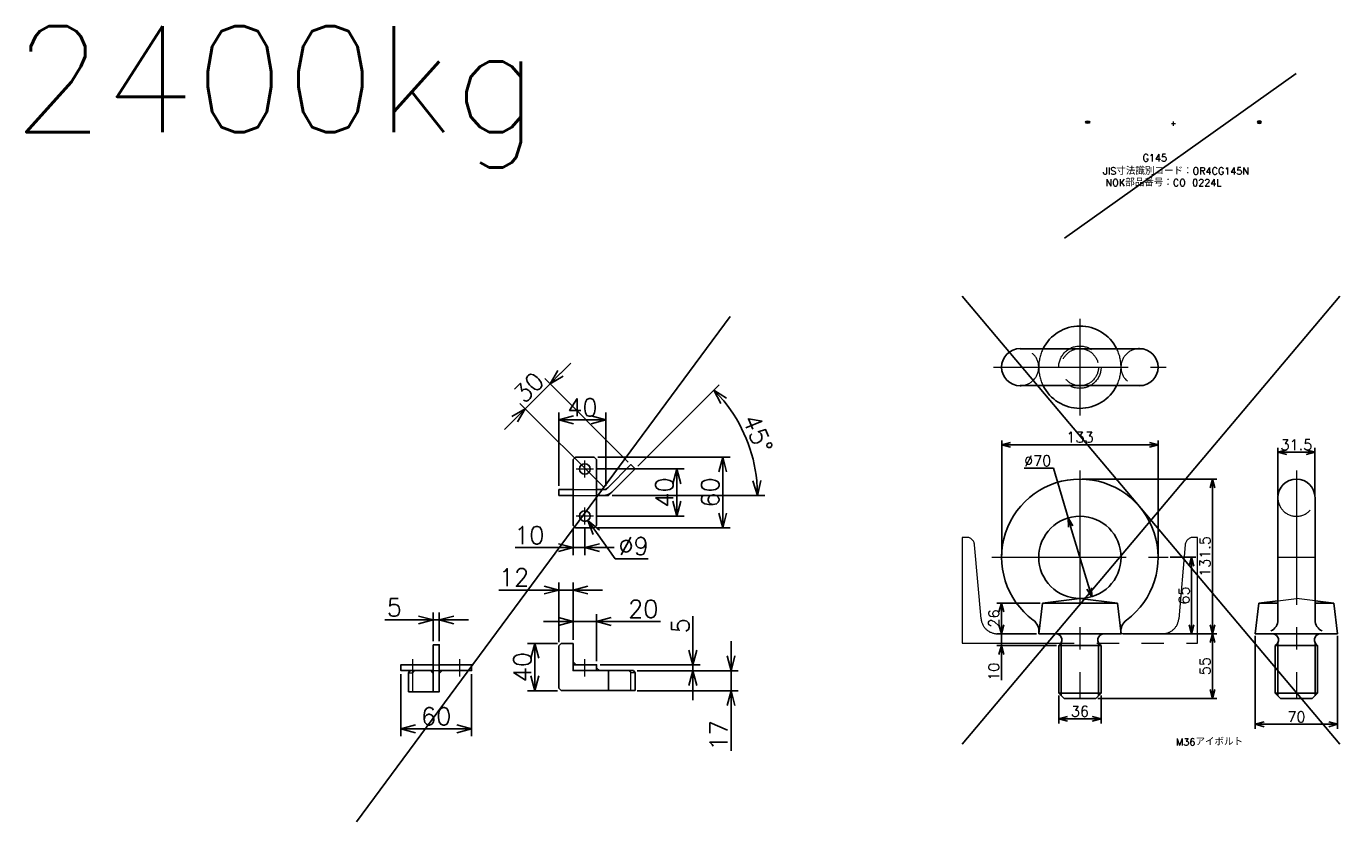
# Model space of a CAD drawing. Header units: millimetres. Extents: x -16130 to 36813, y -8099 to 27484.
# Drawn here: x 1965 to 3081, y 16691 to 17368 of the extents above; entities that cross this region are included whole.
import ezdxf

# ---------------------------------------------------------------- set-up
doc = ezdxf.new("R2010")
doc.units = ezdxf.units.MM
doc.header["$LTSCALE"] = 6
doc.header["$PDMODE"] = 99
doc.header["$PDSIZE"] = 1
for name, pattern in [('CENTER2', [28.575, 19.05, -3.175, 3.175, -3.175]), ('HIDDEN', [9.525, 6.35, -3.175]), ('PHANTOM2', [31.75, 15.875, -3.175, 3.175, -3.175, 3.175, -3.175])]:
    doc.linetypes.add(name, pattern=pattern)
for name, color, linetype, lineweight in [('01_NORMAL', 7, 'Continuous', 25), ('04_HIDDEN', 2, 'HIDDEN', 13), ('05_CENTER', 4, 'CENTER2', 13), ('06_PHANTOM', 2, 'PHANTOM2', 13), ('08_DIM', 3, 'Continuous', 13)]:
    doc.layers.add(name, color=color, linetype=linetype, lineweight=lineweight)
doc.layers.add('10_DRAFT', color=8, linetype='Continuous', lineweight=0, plot=False)
doc.styles.add('KSS_TXT', font='txt.shx', dxfattribs={"bigfont": 'extfont2.shx'})
doc.dimstyles.new('KSS_DIM', dxfattribs={"dimtxt": 3, "dimasz": 2.5, "dimexe": 1.25, "dimexo": 0.625, "dimtad": 1, "dimdsep": 46, "dimtxsty": 'KSS_TXT', "dimblk": 'OPEN30', "dimcen": 0, "dimazin": 2, "dimtfac": 0.75, "dimtmove": 0, "dimatfit": 3, "dimldrblk": 'OPEN30', "dimfxl": 1, "dimtolj": 1, "dimarcsym": 0})
doc.dimstyles.new('KSS_DIM$3', dxfattribs={"dimtxt": 3, "dimasz": 2.5, "dimexe": 1.25, "dimexo": 0.625, "dimtad": 1, "dimtih": 1, "dimtoh": 1, "dimdsep": 46, "dimtxsty": 'KSS_TXT', "dimblk": 'OPEN30', "dimcen": 0, "dimazin": 2, "dimtfac": 0.75, "dimtofl": 0, "dimtmove": 0, "dimatfit": 3, "dimldrblk": 'OPEN30', "dimfxl": 1, "dimtolj": 1, "dimarcsym": 0})

# ---------------------------------------------------------------- blocks, each defined once
blk = doc.blocks.new('_Open30')
at = {"color": 0, "linetype": 'ByBlock', "lineweight": -2}
for p, q in [((-1, 0.268), (0, 0)), ((0, 0), (-1, -0.268)), ((0, 0), (-1, 0))]:
    blk.add_line(p, q, dxfattribs=at)
blk = doc.blocks.new('*D789')
at = {"layer": '08_DIM', "color": 0, "lineweight": -2, "transparency": 16777216}
for p in [(2449.6, 16937.4), (2493.7, 16915)]:
    blk.add_line(p, (2465.6, 16915), dxfattribs=at)
at = {"layer": 'Defpoints', "color": 0, "transparency": 16777216}
for p in [(2437.1, 16954.9), (2442.3, 16947.6)]:
    blk.add_point(p, dxfattribs=at)
at = {"layer": '08_DIM', "color": 0, "lineweight": -2, "transparency": 16777216, "xscale": 12.5, "yscale": 12.5, "zscale": 12.5, "rotation": 125.4952282921468}
blk.add_blockref('_Open30', (2442.3, 16947.6), dxfattribs=at)
at = {"layer": '08_DIM', "color": 0, "transparency": 16777216, "insert": (2481.2, 16925.7), "char_height": 15, "attachment_point": 5, "style": 'KSS_TXT'}
blk.add_mtext('\\A1;%%C9', dxfattribs=at)
blk = doc.blocks.new('*D790')
at = {"layer": '08_DIM', "color": 0, "lineweight": -2, "transparency": 16777216}
for p, q in [((2450.9, 17001.3), (2563.2, 17001.3)), ((2556.9, 16988.8), (2556.9, 16953.8)), ((2450.9, 16941.3), (2563.2, 16941.3))]:
    blk.add_line(p, q, dxfattribs=at)
at = {"layer": 'Defpoints', "color": 0, "transparency": 16777216}
for p in [(2447.7, 17001.3), (2447.7, 16941.3), (2556.9, 16941.3)]:
    blk.add_point(p, dxfattribs=at)
at = {"layer": '08_DIM', "color": 0, "lineweight": -2, "transparency": 16777216, "xscale": 12.5, "yscale": 12.5, "zscale": 12.5}
for p, rotation in [((2556.9, 17001.3), 90), ((2556.9, 16941.3), 270)]:
    blk.add_blockref('_Open30', p, dxfattribs=dict(at, rotation=rotation))
at = {"layer": '08_DIM', "color": 0, "transparency": 16777216, "insert": (2546.3, 16971.3), "char_height": 15, "attachment_point": 5, "rotation": 90, "style": 'KSS_TXT'}
blk.add_mtext('\\A1;60', dxfattribs=at)
blk = doc.blocks.new('*D791')
at = {"layer": '08_DIM', "color": 0, "lineweight": -2, "transparency": 16777216}
for p, q in [((2429.7, 16940.8), (2429.7, 16918.1)), ((2439.7, 16940.8), (2439.7, 16918.1)), ((2417.2, 16924.4), (2380.4, 16924.4)), ((2439.7, 16924.4), (2429.7, 16924.4)), ((2452.2, 16924.4), (2464.7, 16924.4))]:
    blk.add_line(p, q, dxfattribs=at)
at = {"layer": 'Defpoints', "color": 0, "transparency": 16777216}
for p in [(2429.7, 16943.9), (2439.7, 16943.9), (2429.7, 16924.4)]:
    blk.add_point(p, dxfattribs=at)
at = {"layer": '08_DIM', "color": 0, "lineweight": -2, "transparency": 16777216, "xscale": 12.5, "yscale": 12.5, "zscale": 12.5}
blk.add_blockref('_Open30', (2429.7, 16924.4), dxfattribs=at)
at = {"layer": '08_DIM', "color": 0, "lineweight": -2, "transparency": 16777216, "xscale": 12.5, "yscale": 12.5, "zscale": 12.5, "rotation": 180}
blk.add_blockref('_Open30', (2439.7, 16924.4), dxfattribs=at)
at = {"layer": '08_DIM', "color": 0, "transparency": 16777216, "insert": (2392.5, 16935), "char_height": 15, "attachment_point": 5, "style": 'KSS_TXT'}
blk.add_mtext('\\A1;10', dxfattribs=at)
blk = doc.blocks.new('*D792')
at = {"layer": '08_DIM', "color": 0, "lineweight": -2, "transparency": 16777216}
for p, q in [((2450.2, 16991.3), (2524.3, 16991.3)), ((2518, 16963.8), (2518, 16978.8)), ((2450.2, 16951.3), (2524.3, 16951.3))]:
    blk.add_line(p, q, dxfattribs=at)
at = {"layer": 'Defpoints', "color": 0, "transparency": 16777216}
for p in [(2447.1, 16991.3), (2518, 16991.3), (2447.1, 16951.3)]:
    blk.add_point(p, dxfattribs=at)
at = {"layer": '08_DIM', "color": 0, "lineweight": -2, "transparency": 16777216, "xscale": 12.5, "yscale": 12.5, "zscale": 12.5}
for p, rotation in [((2518, 16991.3), 90), ((2518, 16951.3), 270)]:
    blk.add_blockref('_Open30', p, dxfattribs=dict(at, rotation=rotation))
at = {"layer": '08_DIM', "color": 0, "transparency": 16777216, "insert": (2507.4, 16971.3), "char_height": 15, "attachment_point": 5, "rotation": 90, "style": 'KSS_TXT'}
blk.add_mtext('\\A1;40', dxfattribs=at)
blk = doc.blocks.new('A$C33983A73_1_1_1')
for p, q in [((-42.3, 0), (-43.7, -2)), ((-43.7, -2), (-43.7, -18)), ((-43.7, -18), (-22.5, -18))]:
    blk.add_line(p, q)
at = {"color": 0}
blk.add_lwpolyline([(-22.5, 22), (-17.5, 22), (-17.5, -18), (-22.5, -18)], close=True, dxfattribs=at)
for points in [[(-22.5, 0), (-50, 0), (-50, 5), (-22.5, 5)], [(-17.5, 5), (10, 5), (10, 0), (-17.5, 0)]]:
    blk.add_lwpolyline(points, dxfattribs=at)
at = {"color": 3}
for points in [[(-22.5, 0), (-22.5, -2.5), (-25, 0), (-25, 0)], [(-17.5, 0), (-17.5, -2.5), (-15, 0), (-15, 0)]]:
    blk.add_lwpolyline(points, close=True, dxfattribs=at)
at = {"layer": '04_HIDDEN'}
for p, q in [((-22.5, 5), (-17.5, 5)), ((-43.7, -2), (-40.2, -2)), ((-38.8, 0), (-40.2, -2)), ((-40.2, -2), (-40.2, -18)), ((-22.5, 0), (-17.5, 0))]:
    blk.add_line(p, q, dxfattribs=at)
at = {"layer": '05_CENTER'}
for p, q in [((-40, -4.9), (-40, 9.8)), ((0, -4.9), (0, 9.8))]:
    blk.add_line(p, q, dxfattribs=at)
blk = doc.blocks.new('*D793')
at = {"layer": '08_DIM', "color": 0, "lineweight": -2, "transparency": 16777216}
for p, q in [((2298.4, 16862.9), (2269.7, 16862.9)), ((2310.9, 16845), (2310.9, 16869.2)), ((2315.9, 16862.9), (2310.9, 16862.9)), ((2315.9, 16845), (2315.9, 16869.2)), ((2328.4, 16862.9), (2340.9, 16862.9))]:
    blk.add_line(p, q, dxfattribs=at)
at = {"layer": 'Defpoints', "color": 0, "transparency": 16777216}
for p in [(2310.9, 16862.9), (2310.9, 16841.8), (2315.9, 16841.8)]:
    blk.add_point(p, dxfattribs=at)
at = {"layer": '08_DIM', "color": 0, "lineweight": -2, "transparency": 16777216, "xscale": 12.5, "yscale": 12.5, "zscale": 12.5}
blk.add_blockref('_Open30', (2310.9, 16862.9), dxfattribs=at)
at = {"layer": '08_DIM', "color": 0, "lineweight": -2, "transparency": 16777216, "xscale": 12.5, "yscale": 12.5, "zscale": 12.5, "rotation": 180}
blk.add_blockref('_Open30', (2315.9, 16862.9), dxfattribs=at)
at = {"layer": '08_DIM', "color": 0, "transparency": 16777216, "insert": (2277.8, 16873.6), "char_height": 15, "attachment_point": 5, "style": 'KSS_TXT'}
blk.add_mtext('\\A1;5', dxfattribs=at)
blk = doc.blocks.new('*D794')
at = {"layer": '08_DIM', "color": 0, "lineweight": -2, "transparency": 16777216}
for p, q in [((2417.2, 16861.6), (2404.7, 16861.6)), ((2429.7, 16846), (2429.7, 16867.9)), ((2429.7, 16861.6), (2449.7, 16861.6)), ((2449.7, 16828), (2449.7, 16867.9)), ((2462.2, 16861.6), (2504.1, 16861.6))]:
    blk.add_line(p, q, dxfattribs=at)
at = {"layer": 'Defpoints', "color": 0, "transparency": 16777216}
for p in [(2449.7, 16861.6), (2429.7, 16842.8), (2449.7, 16824.8)]:
    blk.add_point(p, dxfattribs=at)
at = {"layer": '08_DIM', "color": 0, "lineweight": -2, "transparency": 16777216, "xscale": 12.5, "yscale": 12.5, "zscale": 12.5}
blk.add_blockref('_Open30', (2429.7, 16861.6), dxfattribs=at)
at = {"layer": '08_DIM', "color": 0, "lineweight": -2, "transparency": 16777216, "xscale": 12.5, "yscale": 12.5, "zscale": 12.5, "rotation": 180}
blk.add_blockref('_Open30', (2449.7, 16861.6), dxfattribs=at)
at = {"layer": '08_DIM', "color": 0, "transparency": 16777216, "insert": (2489.4, 16872.3), "char_height": 15, "attachment_point": 5, "style": 'KSS_TXT'}
blk.add_mtext('\\A1;20', dxfattribs=at)
blk = doc.blocks.new('*D795')
at = {"layer": '08_DIM', "color": 0, "lineweight": -2, "transparency": 16777216}
for p, q in [((2531.6, 16837.3), (2531.6, 16866.1)), ((2452.9, 16824.8), (2537.9, 16824.8)), ((2484.2, 16819.8), (2537.9, 16819.8)), ((2531.6, 16819.8), (2531.6, 16824.8)), ((2531.6, 16807.3), (2531.6, 16794.8))]:
    blk.add_line(p, q, dxfattribs=at)
at = {"layer": 'Defpoints', "color": 0, "transparency": 16777216}
for p in [(2449.7, 16824.8), (2481.1, 16819.8), (2531.6, 16824.8)]:
    blk.add_point(p, dxfattribs=at)
at = {"layer": '08_DIM', "color": 0, "lineweight": -2, "transparency": 16777216, "xscale": 12.5, "yscale": 12.5, "zscale": 12.5}
for p, rotation in [((2531.6, 16824.8), 270), ((2531.6, 16819.8), 90)]:
    blk.add_blockref('_Open30', p, dxfattribs=dict(at, rotation=rotation))
at = {"layer": '08_DIM', "color": 0, "transparency": 16777216, "insert": (2521, 16858), "char_height": 15, "attachment_point": 5, "rotation": 90, "style": 'KSS_TXT'}
blk.add_mtext('\\A1;5', dxfattribs=at)
blk = doc.blocks.new('*D796')
at = {"layer": '08_DIM', "color": 0, "lineweight": -2, "transparency": 16777216}
for p, q in [((2283.4, 16816.7), (2283.4, 16764.2)), ((2343.4, 16816.7), (2343.4, 16764.2)), ((2295.9, 16770.4), (2330.9, 16770.4))]:
    blk.add_line(p, q, dxfattribs=at)
at = {"layer": 'Defpoints', "color": 0, "transparency": 16777216}
for p in [(2283.4, 16819.8), (2343.4, 16819.8), (2343.4, 16770.4)]:
    blk.add_point(p, dxfattribs=at)
at = {"layer": '08_DIM', "color": 0, "lineweight": -2, "transparency": 16777216, "xscale": 12.5, "yscale": 12.5, "zscale": 12.5, "rotation": 180}
blk.add_blockref('_Open30', (2283.4, 16770.4), dxfattribs=at)
at = {"layer": '08_DIM', "color": 0, "lineweight": -2, "transparency": 16777216, "xscale": 12.5, "yscale": 12.5, "zscale": 12.5}
blk.add_blockref('_Open30', (2343.4, 16770.4), dxfattribs=at)
at = {"layer": '08_DIM', "color": 0, "transparency": 16777216, "insert": (2313.4, 16781), "char_height": 15, "attachment_point": 5, "style": 'KSS_TXT'}
blk.add_mtext('\\A1;60', dxfattribs=at)
blk = doc.blocks.new('*D797')
at = {"layer": '08_DIM', "color": 0, "lineweight": -2, "transparency": 16777216}
for p, q in [((2564, 16832.3), (2564, 16844.8)), ((2484.2, 16819.8), (2570.2, 16819.8)), ((2564, 16819.8), (2564, 16802.8)), ((2484.2, 16802.8), (2570.2, 16802.8)), ((2564, 16790.3), (2564, 16751.6))]:
    blk.add_line(p, q, dxfattribs=at)
at = {"layer": 'Defpoints', "color": 0, "transparency": 16777216}
for p in [(2481.1, 16819.8), (2481.1, 16802.8), (2564, 16802.8)]:
    blk.add_point(p, dxfattribs=at)
at = {"layer": '08_DIM', "color": 0, "lineweight": -2, "transparency": 16777216, "xscale": 12.5, "yscale": 12.5, "zscale": 12.5}
for p, rotation in [((2564, 16819.8), 270), ((2564, 16802.8), 90)]:
    blk.add_blockref('_Open30', p, dxfattribs=dict(at, rotation=rotation))
at = {"layer": '08_DIM', "color": 0, "transparency": 16777216, "insert": (2553.4, 16764.7), "char_height": 15, "attachment_point": 5, "rotation": 90, "style": 'KSS_TXT'}
blk.add_mtext('\\A1;17', dxfattribs=at)
blk = doc.blocks.new('A$C7C7467DF_1_1_1')
at = {"color": 0}
for p, q in [((-22, 21), (-20, 23)), ((-10, 23), (-20, 23)), ((-10, 5), (-10, 23)), ((-22, 21), (-22, -15)), ((10, 0), (10, 5)), ((10, 0), (41.3, 0)), ((41.3, 0), (42.7, -2)), ((42.7, -17), (42.7, -2)), ((-20, -17), (-22, -15)), ((-20, -17), (42.7, -17))]:
    blk.add_line(p, q, dxfattribs=at)
at = {"color": 3}
blk.add_line((20.1, 0), (20.1, -17), dxfattribs=at)
for points in [[(-10, 5), (-7.5, 5), (-10, 7.5), (-10, 7.5)], [(10, 0), (12.5, 0), (10, 2.5), (10, 2.5)]]:
    blk.add_lwpolyline(points, close=True, dxfattribs=at)
at = {"color": 0}
blk.add_lwpolyline([(-10, 5), (10, 5), (10, 0), (-10, 0)], close=True, dxfattribs=at)
at = {"layer": '04_HIDDEN'}
for p in [(37.8, 0), (39.2, -17), (42.7, -2)]:
    blk.add_line(p, (39.2, -2), dxfattribs=at)
at = {"layer": '05_CENTER'}
blk.add_line((0, -4.9), (0, 9.8), dxfattribs=at)
blk = doc.blocks.new('*D798')
at = {"layer": '08_DIM', "color": 0, "lineweight": -2, "transparency": 16777216}
for p, q in [((2416.6, 16842.8), (2391.1, 16842.8)), ((2397.3, 16830.3), (2397.3, 16815.3)), ((2416.6, 16802.8), (2391.1, 16802.8))]:
    blk.add_line(p, q, dxfattribs=at)
at = {"layer": 'Defpoints', "color": 0, "transparency": 16777216}
for p in [(2419.7, 16842.8), (2397.3, 16802.8), (2419.7, 16802.8)]:
    blk.add_point(p, dxfattribs=at)
at = {"layer": '08_DIM', "color": 0, "lineweight": -2, "transparency": 16777216, "xscale": 12.5, "yscale": 12.5, "zscale": 12.5}
for p, rotation in [((2397.3, 16842.8), 90), ((2397.3, 16802.8), 270)]:
    blk.add_blockref('_Open30', p, dxfattribs=dict(at, rotation=rotation))
at = {"layer": '08_DIM', "color": 0, "transparency": 16777216, "insert": (2386.7, 16822.8), "char_height": 15, "attachment_point": 5, "rotation": 90, "style": 'KSS_TXT'}
blk.add_mtext('\\A1;40', dxfattribs=at)
blk = doc.blocks.new('*D839')
at = {"layer": '08_DIM', "color": 0, "lineweight": -2, "transparency": 16777216}
for p, q in [((2417.7, 16844), (2417.7, 16894.7)), ((2429.7, 16846), (2429.7, 16894.7)), ((2405.2, 16888.4), (2366.5, 16888.4)), ((2429.7, 16888.4), (2417.7, 16888.4)), ((2442.2, 16888.4), (2454.7, 16888.4))]:
    blk.add_line(p, q, dxfattribs=at)
at = {"layer": 'Defpoints', "color": 0, "transparency": 16777216}
for p in [(2417.7, 16888.4), (2417.7, 16840.8), (2429.7, 16842.8)]:
    blk.add_point(p, dxfattribs=at)
at = {"layer": '08_DIM', "color": 0, "lineweight": -2, "transparency": 16777216, "xscale": 12.5, "yscale": 12.5, "zscale": 12.5}
blk.add_blockref('_Open30', (2417.7, 16888.4), dxfattribs=at)
at = {"layer": '08_DIM', "color": 0, "lineweight": -2, "transparency": 16777216, "xscale": 12.5, "yscale": 12.5, "zscale": 12.5, "rotation": 180}
blk.add_blockref('_Open30', (2429.7, 16888.4), dxfattribs=at)
at = {"layer": '08_DIM', "color": 0, "transparency": 16777216, "insert": (2379.6, 16899.1), "char_height": 15, "attachment_point": 5, "style": 'KSS_TXT'}
blk.add_mtext('\\A1;12', dxfattribs=at)
blk = doc.blocks.new('*D2065')
at = {"layer": '08_DIM', "color": 0, "lineweight": -2, "transparency": 16777216}
for p, q in [((2417.7, 16976.9), (2417.7, 17039.2)), ((2457.7, 16976.9), (2457.7, 17039.2)), ((2445.2, 17033), (2430.2, 17033))]:
    blk.add_line(p, q, dxfattribs=at)
at = {"layer": 'Defpoints', "color": 0, "transparency": 16777216}
for p in [(2417.7, 17033), (2417.7, 16973.8), (2457.7, 16973.8)]:
    blk.add_point(p, dxfattribs=at)
at = {"layer": '08_DIM', "color": 0, "lineweight": -2, "transparency": 16777216, "xscale": 12.5, "yscale": 12.5, "zscale": 12.5, "rotation": 180}
blk.add_blockref('_Open30', (2417.7, 17033), dxfattribs=at)
at = {"layer": '08_DIM', "color": 0, "lineweight": -2, "transparency": 16777216, "xscale": 12.5, "yscale": 12.5, "zscale": 12.5}
blk.add_blockref('_Open30', (2457.7, 17033), dxfattribs=at)
at = {"layer": '08_DIM', "color": 0, "transparency": 16777216, "insert": (2437.7, 17043.6), "char_height": 15, "attachment_point": 5, "style": 'KSS_TXT'}
blk.add_mtext('\\A1;40', dxfattribs=at)
blk = doc.blocks.new('*D2066')
at = {"layer": '08_DIM', "color": 0, "lineweight": -2, "transparency": 16777216}
for p, q in [((2419, 17072.6), (2427.9, 17081.4)), ((2389, 17042.5), (2410.2, 17063.8)), ((2476.7, 16997.2), (2405.8, 17068.2)), ((2455.5, 16976), (2384.5, 17047)), ((2380.1, 17033.7), (2371.3, 17024.9))]:
    blk.add_line(p, q, dxfattribs=at)
at = {"layer": 'Defpoints', "color": 0, "transparency": 16777216}
for p in [(2410.2, 17063.8), (2478.9, 16995), (2457.7, 16973.8)]:
    blk.add_point(p, dxfattribs=at)
at = {"layer": '08_DIM', "color": 0, "lineweight": -2, "transparency": 16777216, "xscale": 12.5, "yscale": 12.5, "zscale": 12.5}
for p, rotation in [((2410.2, 17063.8), 224.9999999998969), ((2389, 17042.5), 44.99999999989683)]:
    blk.add_blockref('_Open30', p, dxfattribs=dict(at, rotation=rotation))
at = {"layer": '08_DIM', "color": 0, "transparency": 16777216, "insert": (2392.1, 17060.7), "char_height": 15, "attachment_point": 5, "rotation": 45, "style": 'KSS_TXT'}
blk.add_mtext('\\A1;30', dxfattribs=at)
blk = doc.blocks.new('*D2067')
at = {"layer": '08_DIM', "color": 0, "lineweight": -2, "transparency": 16777216}
for p, q in [((2484.7, 16993.7), (2553.8, 17062.8)), ((2462.9, 16968.8), (2592.7, 16968.8))]:
    blk.add_line(p, q, dxfattribs=at)
blk.add_arc((2459.8, 16968.8), 126.7, 5.6557, 39.3443, dxfattribs=at)
at = {"layer": 'Defpoints', "color": 0, "transparency": 16777216}
for p in [(2582.2, 17001.6), (2482.5, 16991.5), (2462.7, 16971.7), (2449.7, 16968.8), (2455.7, 16968.8)]:
    blk.add_point(p, dxfattribs=at)
at = {"layer": '08_DIM', "color": 0, "lineweight": -2, "transparency": 16777216, "xscale": 12.5, "yscale": 12.5, "zscale": 12.5}
for p, rotation in [((2549.4, 17058.4), 132.1721591892969), ((2586.5, 16968.8), 272.8278408107083)]:
    blk.add_blockref('_Open30', p, dxfattribs=dict(at, rotation=rotation))
at = {"layer": '08_DIM', "color": 0, "transparency": 16777216, "insert": (2586.7, 17021.3), "char_height": 15, "attachment_point": 5, "rotation": 292.5, "style": 'KSS_TXT'}
blk.add_mtext('\\A1;45%%d', dxfattribs=at)
blk = doc.blocks.new('A$C59325ECD_1_1_1')
at = {"color": 0}
for p, q in [((42.7, 40.2), (23, 20.4)), ((-10, 22.5), (-22, 22.5)), ((-22, 22.5), (-22, 17.5)), ((10, 22.5), (15.9, 22.5)), ((-22, 17.5), (-10, 17.5)), ((15.9, 17.5), (10, 17.5))]:
    blk.add_line(p, q, dxfattribs=at)
blk.add_lwpolyline([(-8, 50), (8, 50), (10, 48), (10, -8), (8, -10), (-8, -10), (-10, -8), (-10, 48)], close=True, dxfattribs=at)
blk.add_lwpolyline([(19.5, 24), (39.2, 43.7), (42.7, 40.2)], dxfattribs=at)
for centre in [(0, 40), (0, 0)]:
    blk.add_circle(centre, 4.5, dxfattribs=at)
blk.add_arc((15.9, 27.5), 5, 270, 315)
blk.add_arc((15.9, 27.5), 10, 270, 315, dxfattribs=at)
at = {"layer": '04_HIDDEN'}
for p, q in [((-10, 22.5), (10, 22.5)), ((-10, 17.5), (10, 17.5))]:
    blk.add_line(p, q, dxfattribs=at)
at = {"layer": '05_CENTER'}
for p, q in [((0, 32.7), (0, 47.3)), ((7.3, 40), (-7.3, 40)), ((0, -7.3), (0, 7.3)), ((7.3, 0), (-7.3, 0))]:
    blk.add_line(p, q, dxfattribs=at)
at = {"layer": '10_DRAFT'}
for p, q in [((15.9, 22.5), (18, 22.5)), ((18, 22.5), (19.5, 24)), ((15.9, 17.5), (20.1, 17.5)), ((20.1, 17.5), (23, 20.4))]:
    blk.add_line(p, q, dxfattribs=at)
blk = doc.blocks.new('*D2495')
at = {"layer": '08_DIM', "color": 0, "lineweight": -2, "transparency": 16777216}
for p, q in [((2793.8, 16858.7), (2793.8, 16866.2)), ((2823.7, 16851.2), (2790, 16851.2)), ((2793.8, 16851.2), (2793.8, 16841.2)), ((2840.7, 16841.2), (2790, 16841.2)), ((2793.8, 16833.7), (2793.8, 16811.6))]:
    blk.add_line(p, q, dxfattribs=at)
at = {"layer": 'Defpoints', "color": 0, "transparency": 16777216}
for p in [(2825.6, 16851.2), (2793.8, 16841.2), (2842.6, 16841.2)]:
    blk.add_point(p, dxfattribs=at)
at = {"layer": '08_DIM', "color": 0, "lineweight": -2, "transparency": 16777216, "xscale": 7.5, "yscale": 7.5, "zscale": 7.5}
for p, rotation in [((2793.8, 16851.2), 270), ((2793.8, 16841.2), 90)]:
    blk.add_blockref('_Open30', p, dxfattribs=dict(at, rotation=rotation))
at = {"layer": '08_DIM', "color": 0, "transparency": 16777216, "insert": (2787.4, 16818.9), "char_height": 9, "attachment_point": 5, "rotation": 90, "style": 'KSS_TXT'}
blk.add_mtext('\\A1;10', dxfattribs=at)
blk = doc.blocks.new('*D2496')
at = {"layer": '08_DIM', "color": 0, "lineweight": -2, "transparency": 16777216}
for p, q in [((2897.4, 16851.2), (2977.1, 16851.2)), ((2973.3, 16843.7), (2973.3, 16803.7)), ((2875.9, 16796.2), (2977.1, 16796.2))]:
    blk.add_line(p, q, dxfattribs=at)
at = {"layer": 'Defpoints', "color": 0, "transparency": 16777216}
for p in [(2895.6, 16851.2), (2874.1, 16796.2), (2973.3, 16796.2)]:
    blk.add_point(p, dxfattribs=at)
at = {"layer": '08_DIM', "color": 0, "lineweight": -2, "transparency": 16777216, "xscale": 7.5, "yscale": 7.5, "zscale": 7.5}
for p, rotation in [((2973.3, 16851.2), 90), ((2973.3, 16796.2), 270)]:
    blk.add_blockref('_Open30', p, dxfattribs=dict(at, rotation=rotation))
at = {"layer": '08_DIM', "color": 0, "transparency": 16777216, "insert": (2966.9, 16823.7), "char_height": 9, "attachment_point": 5, "rotation": 90, "style": 'KSS_TXT'}
blk.add_mtext('\\A1;55', dxfattribs=at)
blk = doc.blocks.new('*D2497')
at = {"layer": '08_DIM', "color": 0, "lineweight": -2, "transparency": 16777216}
for p, q in [((2937.4, 16916.2), (2959.2, 16916.2)), ((2955.5, 16858.7), (2955.5, 16908.7)), ((2897.4, 16851.2), (2959.2, 16851.2))]:
    blk.add_line(p, q, dxfattribs=at)
at = {"layer": 'Defpoints', "color": 0, "transparency": 16777216}
for p in [(2935.5, 16916.2), (2955.5, 16916.2), (2895.6, 16851.2)]:
    blk.add_point(p, dxfattribs=at)
at = {"layer": '08_DIM', "color": 0, "lineweight": -2, "transparency": 16777216, "xscale": 7.5, "yscale": 7.5, "zscale": 7.5}
for p, rotation in [((2955.5, 16916.2), 90), ((2955.5, 16851.2), 270)]:
    blk.add_blockref('_Open30', p, dxfattribs=dict(at, rotation=rotation))
at = {"layer": '08_DIM', "color": 0, "transparency": 16777216, "insert": (2949.1, 16883.7), "char_height": 9, "attachment_point": 5, "rotation": 90, "style": 'KSS_TXT'}
blk.add_mtext('\\A1;65', dxfattribs=at)
blk = doc.blocks.new('*D2498')
at = {"layer": '08_DIM', "color": 0, "lineweight": -2, "transparency": 16777216}
for p, q in [((2862.4, 16982.7), (2977.1, 16982.7)), ((2973.3, 16858.7), (2973.3, 16975.2)), ((2897.4, 16851.2), (2977.1, 16851.2))]:
    blk.add_line(p, q, dxfattribs=at)
at = {"layer": 'Defpoints', "color": 0, "transparency": 16777216}
for p in [(2860.6, 16982.7), (2973.3, 16982.7), (2895.6, 16851.2)]:
    blk.add_point(p, dxfattribs=at)
at = {"layer": '08_DIM', "color": 0, "lineweight": -2, "transparency": 16777216, "xscale": 7.5, "yscale": 7.5, "zscale": 7.5}
for p, rotation in [((2973.3, 16982.7), 90), ((2973.3, 16851.2), 270)]:
    blk.add_blockref('_Open30', p, dxfattribs=dict(at, rotation=rotation))
at = {"layer": '08_DIM', "color": 0, "transparency": 16777216, "insert": (2966.9, 16916.9), "char_height": 9, "attachment_point": 5, "rotation": 90, "style": 'KSS_TXT'}
blk.add_mtext('\\A1;131.5', dxfattribs=at)
blk = doc.blocks.new('*D2499')
at = {"layer": '08_DIM', "color": 0, "lineweight": -2, "transparency": 16777216}
for p, q in [((2794.1, 16918.1), (2794.1, 17015.6)), ((2919.6, 17011.9), (2801.6, 17011.9)), ((2927.1, 16918.1), (2927.1, 17015.6))]:
    blk.add_line(p, q, dxfattribs=at)
at = {"layer": 'Defpoints', "color": 0, "transparency": 16777216}
for p in [(2794.1, 17011.9), (2794.1, 16916.2), (2927.1, 16916.2)]:
    blk.add_point(p, dxfattribs=at)
at = {"layer": '08_DIM', "color": 0, "lineweight": -2, "transparency": 16777216, "xscale": 7.5, "yscale": 7.5, "zscale": 7.5, "rotation": 180}
blk.add_blockref('_Open30', (2794.1, 17011.9), dxfattribs=at)
at = {"layer": '08_DIM', "color": 0, "lineweight": -2, "transparency": 16777216, "xscale": 7.5, "yscale": 7.5, "zscale": 7.5}
blk.add_blockref('_Open30', (2927.1, 17011.9), dxfattribs=at)
at = {"layer": '08_DIM', "color": 0, "transparency": 16777216, "insert": (2860.6, 17018.3), "char_height": 9, "attachment_point": 5, "style": 'KSS_TXT'}
blk.add_mtext('\\A1;133', dxfattribs=at)
blk = doc.blocks.new('*D2500')
at = {"layer": '08_DIM', "color": 0, "lineweight": -2, "transparency": 16777216}
for p, q in [((2826.7, 16877.2), (2790, 16877.2)), ((2793.8, 16858.7), (2793.8, 16869.7)), ((2823.7, 16851.2), (2790, 16851.2))]:
    blk.add_line(p, q, dxfattribs=at)
at = {"layer": 'Defpoints', "color": 0, "transparency": 16777216}
for p in [(2793.8, 16877.2), (2828.6, 16877.2), (2825.6, 16851.2)]:
    blk.add_point(p, dxfattribs=at)
at = {"layer": '08_DIM', "color": 0, "lineweight": -2, "transparency": 16777216, "xscale": 7.5, "yscale": 7.5, "zscale": 7.5}
for p, rotation in [((2793.8, 16877.2), 90), ((2793.8, 16851.2), 270)]:
    blk.add_blockref('_Open30', p, dxfattribs=dict(at, rotation=rotation))
at = {"layer": '08_DIM', "color": 0, "transparency": 16777216, "insert": (2787.4, 16864.2), "char_height": 9, "attachment_point": 5, "rotation": 90, "style": 'KSS_TXT'}
blk.add_mtext('\\A1;26', dxfattribs=at)
blk = doc.blocks.new('*D2501')
at = {"layer": '08_DIM', "color": 0, "lineweight": -2, "transparency": 16777216}
for p, q in [((2842.6, 16798.8), (2842.6, 16775)), ((2878.6, 16798.8), (2878.6, 16775)), ((2850.1, 16778.8), (2871.1, 16778.8))]:
    blk.add_line(p, q, dxfattribs=at)
at = {"layer": 'Defpoints', "color": 0, "transparency": 16777216}
for p in [(2842.6, 16800.7), (2878.6, 16800.7), (2878.6, 16778.8)]:
    blk.add_point(p, dxfattribs=at)
at = {"layer": '08_DIM', "color": 0, "lineweight": -2, "transparency": 16777216, "xscale": 7.5, "yscale": 7.5, "zscale": 7.5, "rotation": 180}
blk.add_blockref('_Open30', (2842.6, 16778.8), dxfattribs=at)
at = {"layer": '08_DIM', "color": 0, "lineweight": -2, "transparency": 16777216, "xscale": 7.5, "yscale": 7.5, "zscale": 7.5}
blk.add_blockref('_Open30', (2878.6, 16778.8), dxfattribs=at)
at = {"layer": '08_DIM', "color": 0, "transparency": 16777216, "insert": (2860.6, 16785.2), "char_height": 9, "attachment_point": 5, "style": 'KSS_TXT'}
blk.add_mtext('\\A1;36', dxfattribs=at)
blk = doc.blocks.new('*D2502')
at = {"layer": '08_DIM', "color": 0, "lineweight": -2, "transparency": 16777216}
for p, q in [((2813.2, 16991.9), (2838, 16991.9)), ((2838, 16991.9), (2850.6, 16949.7)), ((2870.6, 16882.6), (2852.7, 16942.5))]:
    blk.add_line(p, q, dxfattribs=at)
at = {"layer": 'Defpoints', "color": 0, "transparency": 16777216}
for p in [(2850.6, 16949.7), (2870.6, 16882.6)]:
    blk.add_point(p, dxfattribs=at)
at = {"layer": '08_DIM', "color": 0, "lineweight": -2, "transparency": 16777216, "xscale": 7.5, "yscale": 7.5, "zscale": 7.5}
for p, rotation in [((2850.6, 16949.7), 106.6081550043657), ((2870.6, 16882.6), 286.6081550043657)]:
    blk.add_blockref('_Open30', p, dxfattribs=dict(at, rotation=rotation))
at = {"layer": '08_DIM', "color": 0, "transparency": 16777216, "insert": (2824.7, 16998.3), "char_height": 9, "attachment_point": 5, "style": 'KSS_TXT'}
blk.add_mtext('\\A1;%%C70', dxfattribs=at)
blk = doc.blocks.new('*D2503')
at = {"layer": '08_DIM', "color": 0, "lineweight": -2, "transparency": 16777216}
for p, q in [((3028.9, 16968.8), (3028.9, 17009.2)), ((3052.9, 17005.5), (3036.4, 17005.5)), ((3060.4, 16968.8), (3060.4, 17009.2))]:
    blk.add_line(p, q, dxfattribs=at)
at = {"layer": 'Defpoints', "color": 0, "transparency": 16777216}
for p in [(3028.9, 17005.5), (3028.9, 16966.9), (3060.4, 16966.9)]:
    blk.add_point(p, dxfattribs=at)
at = {"layer": '08_DIM', "color": 0, "lineweight": -2, "transparency": 16777216, "xscale": 7.5, "yscale": 7.5, "zscale": 7.5, "rotation": 180}
blk.add_blockref('_Open30', (3028.9, 17005.5), dxfattribs=at)
at = {"layer": '08_DIM', "color": 0, "lineweight": -2, "transparency": 16777216, "xscale": 7.5, "yscale": 7.5, "zscale": 7.5}
blk.add_blockref('_Open30', (3060.4, 17005.5), dxfattribs=at)
at = {"layer": '08_DIM', "color": 0, "transparency": 16777216, "insert": (3044.6, 17011.9), "char_height": 9, "attachment_point": 5, "style": 'KSS_TXT'}
blk.add_mtext('\\A1;31.5', dxfattribs=at)
blk = doc.blocks.new('*D2504')
at = {"layer": '08_DIM', "color": 0, "lineweight": -2, "transparency": 16777216}
for p, q in [((3009.6, 16849.3), (3009.6, 16770.4)), ((3079.6, 16849.3), (3079.6, 16770.4)), ((3017.1, 16774.2), (3072.1, 16774.2))]:
    blk.add_line(p, q, dxfattribs=at)
at = {"layer": 'Defpoints', "color": 0, "transparency": 16777216}
for p in [(3009.6, 16851.2), (3079.6, 16851.2), (3079.6, 16774.2)]:
    blk.add_point(p, dxfattribs=at)
at = {"layer": '08_DIM', "color": 0, "lineweight": -2, "transparency": 16777216, "xscale": 7.5, "yscale": 7.5, "zscale": 7.5, "rotation": 180}
blk.add_blockref('_Open30', (3009.6, 16774.2), dxfattribs=at)
at = {"layer": '08_DIM', "color": 0, "lineweight": -2, "transparency": 16777216, "xscale": 7.5, "yscale": 7.5, "zscale": 7.5}
blk.add_blockref('_Open30', (3079.6, 16774.2), dxfattribs=at)
at = {"layer": '08_DIM', "color": 0, "transparency": 16777216, "insert": (3044.6, 16780.5), "char_height": 9, "attachment_point": 5, "style": 'KSS_TXT'}
blk.add_mtext('\\A1;70', dxfattribs=at)
blk = doc.blocks.new('A$C4A442D48_1_1')
at = {"color": 0}
for p, q in [((-31.9, 26), (-35, 0)), ((-31.9, 26), (0, 30)), ((-31.9, 26), (31.9, 26)), ((31.9, 26), (0, 30)), ((31.9, 26), (35, 0)), ((-35, 0), (35, 0)), ((-18, -10), (18, -10)), ((-18, -10), (-18, -50.5)), ((-15.8, -7.6), (-15.8, -52.7)), ((15.8, -7.6), (15.8, -52.7)), ((18, -10), (18, -50.5)), ((18, -50.5), (-18, -50.5)), ((-18, -50.5), (-13.5, -55)), ((13.5, -55), (-13.5, -55)), ((18, -50.5), (13.5, -55))]:
    blk.add_line(p, q, dxfattribs=at)
blk.add_circle((0, 65), 35, dxfattribs=at)
for centre, radius, start, end in [((0, 65), 66.5, 306.6385, 233.3612), ((-46.8, 2), 12, 353.2956, 53.3612), ((46.8, 2), 12, 126.6388, 186.7044), ((-20.7, -5.3), 5.42, 300.3884, 78.9077), ((20.7, -5.3), 5.42, 101.0923, 239.6116)]:
    blk.add_arc(centre, radius, start, end, dxfattribs=at)
at = {"layer": '05_CENTER', "color": 0}
for p, q in [((0, 138.9), (0, -55)), ((-74.9, 65), (74.9, 65))]:
    blk.add_line(p, q, dxfattribs=at)
blk = doc.blocks.new('A$C4BC7239B_1_1')
at = {"color": 0}
for p, q in [((-15.7, 115.7), (-15.7, 11.6)), ((15.8, 115.7), (15.8, 11.6)), ((-31.9, 26), (-35, 0)), ((-31.9, 26), (-15.7, 28)), ((-31.9, 26), (-15.7, 26)), ((31.9, 26), (15.8, 28)), ((15.8, 26), (31.9, 26)), ((31.9, 26), (35, 0)), ((-35, 0), (35, 0)), ((-18, -10), (18, -10)), ((-18, -10), (-18, -50.5)), ((-15.8, -7.6), (-15.8, -52.7)), ((15.8, -7.6), (15.8, -52.7)), ((18, -10), (18, -50.5)), ((18, -50.5), (-18, -50.5)), ((-18, -50.5), (-13.5, -55)), ((13.5, -55), (-13.5, -55)), ((18, -50.5), (13.5, -55))]:
    blk.add_line(p, q, dxfattribs=at)
for centre, radius, start, end in [((0, 115.7), 15.8, 0, 180), ((-25.7, 11.6), 10, 293.1718, 0), ((25.8, 11.6), 10, 180, 246.8282), ((-20.7, -5.3), 5.42, 300.3884, 78.9077), ((20.7, -5.3), 5.42, 101.0923, 239.6116)]:
    blk.add_arc(centre, radius, start, end, dxfattribs=at)
at = {"layer": '04_HIDDEN', "color": 0}
for p in [(-15.7, 28), (15.8, 28)]:
    blk.add_line(p, (0, 30), dxfattribs=at)
blk.add_arc((0, 115.7), 15.8, 180, 0, dxfattribs=at)
at = {"layer": '05_CENTER', "color": 0}
blk.add_line((0, 138.9), (0, -55), dxfattribs=at)
at = {"layer": '10_DRAFT'}
blk.add_line((-15.7, 65), (15.8, 65), dxfattribs=at)
blk = doc.blocks.new('A$C60866882_1_1')
at = {"color": 0}
for p, q in [((-50.8, 15.7), (53.4, 15.7)), ((-50.8, -15.7), (53.4, -15.7))]:
    blk.add_line(p, q, dxfattribs=at)
for start, end in [(26.7437, 153.2563), (179.9997, 180.0003), (359.9997, 0.0003), (206.7437, 333.2563)]:
    blk.add_arc((0, 0), 35, start, end)
for centre, start, end in [((-50.8, 0), 90, 270), ((50.7, 0), 270, 90)]:
    blk.add_arc(centre, 15.8, start, end, dxfattribs=at)
at = {"layer": '04_HIDDEN', "color": 0}
for radius in [18, 15.8]:
    blk.add_circle((0, 0), radius, dxfattribs=at)
for centre, radius, start, end in [((-50.8, 0), 15.8, 270, 90), ((0, 0), 35, 153.2563, 206.7437), ((0, 0), 35, 333.2563, 26.7437), ((50.7, 0), 15.8, 90, 270)]:
    blk.add_arc(centre, radius, start, end, dxfattribs=at)
at = {"layer": '05_CENTER', "color": 0}
for p, q in [((0, 41), (0, -41)), ((-73.4, 0), (73.4, 0))]:
    blk.add_line(p, q, dxfattribs=at)
blk = doc.blocks.new('A$C65396B98_1_1')
at = {"color": 0}
for p, q in [((-96.5, 90), (-100, 90)), ((-100, 90), (-100, 0)), ((100, 90), (96.5, 90)), ((100, 0), (100, 90)), ((-84, 20.8), (-89.5, 83.6)), ((89.5, 83.6), (84, 20.8)), ((-100, 0), (100, 0)), ((70.1, 8), (-70.1, 8))]:
    blk.add_line(p, q, dxfattribs=at)
for centre, radius, start, end in [((-96.5, 83), 7, 5, 90), ((96.5, 83), 7, 90, 175), ((-70.1, 22), 14, 185, 270), ((70.1, 22), 14, 270, 355)]:
    blk.add_arc(centre, radius, start, end, dxfattribs=at)
blk = doc.blocks.new('A$C684295BA')
at = {"layer": '01_NORMAL'}
h = blk.add_hatch(color=4, dxfattribs=at)
edge = h.paths.add_edge_path()
edge.add_ellipse((-73, 1.2), major_axis=(1.8, 0), ratio=0.666667, start_angle=0, end_angle=360)
h = blk.add_hatch(color=4, dxfattribs=at)
edge = h.paths.add_edge_path()
edge.add_ellipse((73, 1.2), major_axis=(1.8, 0), ratio=0.666667, start_angle=-180, end_angle=180)
at = {"layer": '08_DIM', "color": 4}
blk.add_ellipse((-73, 1.2), major_axis=(1.8, 0), ratio=0.666667, dxfattribs=at)
at = {"layer": '08_DIM', "color": 4, "extrusion": (0, 0, -1)}
blk.add_ellipse((73, 1.2), major_axis=(-1.8, 0), ratio=0.666667, dxfattribs=at)
at = {"layer": '10_DRAFT'}
for p, q in [((-1.8, 0), (1.8, 0)), ((0, -1.8), (0, 1.8))]:
    blk.add_line(p, q, dxfattribs=at)

msp = doc.modelspace()

# ---------------------------------------------------------------- linework, layer by layer
at = {"color": 2}
for p, q in [((3044.43212, 17327.59719), (2847.4252, 17187.44461)), ((2563.37314, 17121.04883), (2245.69087, 16691.36679))]:
    msp.add_line(p, q, dxfattribs=at)
at = {"color": 1}
for p, q in [((3081.4478, 17138.22819), (2760.57411, 16757.32006)), ((2760.57411, 17138.22819), (3081.4478, 16757.32006))]:
    msp.add_line(p, q, dxfattribs=at)

# ---------------------------------------------------------------- block references
at = {"color": 4}
for name, p in [('A$C60866882_1_1', (2860.56783, 17077.85916)), ('A$C4A442D48_1_1', (2860.56783, 16851.17953)), ('A$C4BC7239B_1_1', (3044.64695, 16851.17953))]:
    msp.add_blockref(name, p, dxfattribs=at)
for name, p in [('A$C59325ECD_1_1_1', (2439.72898, 16951.27661)), ('A$C33983A73_1_1_1', (2333.41473, 16819.83596)), ('A$C7C7467DF_1_1_1', (2439.72898, 16819.83596))]:
    msp.add_blockref(name, p)
at = {"layer": '01_NORMAL'}
msp.add_blockref('A$C684295BA', (2940.14661, 17284.90391), dxfattribs=at)
at = {"layer": '06_PHANTOM'}
msp.add_blockref('A$C65396B98_1_1', (2860.56783, 16843.17953), dxfattribs=at)

# ---------------------------------------------------------------- texts
at = {"color": 0, "style": 'KSS_TXT'}
for s, p in [('G145', (2913.87135, 17252.85078)), ('JIS寸法識別コード：OR4CG145N', (2880.21398, 17241.55988)), ('NOK部品番号：CO 0224L', (2882.36177, 17231.78107)), ('M36アイボルト', (2942.27801, 16756.21633))]:
    msp.add_text(s, height=6, dxfattribs=at).set_placement(p)
at = {"layer": '08_DIM', "color": 1, "style": 'KSS_TXT'}
msp.add_text('2400kg', height=90, dxfattribs=at).set_placement((1953.33259, 17277.71706))

# ---------------------------------------------------------------- dimensions: what is measured, and where the dimension line sits
at = {"layer": '08_DIM'}
for base, p1, p2, angle, override, picture, middle in [((2410.17897, 17063.75303), (2457.72898, 16973.77661), (2478.94218, 16994.98982), 45, {"dimscale": 5}, '*D2066', (2392.05936, 17060.65944)), ((2556.94975, 16941.27661), (2447.72898, 17001.27661), (2447.72898, 16941.27661), 90, {"dimscale": 5}, '*D790', (2546.32475, 16971.27661)), ((2518.03915, 16991.27661), (2447.07003, 16951.27661), (2447.07003, 16991.27661), 90, {"dimscale": 5}, '*D792', (2507.41415, 16971.27661)), ((2973.31182, 16982.67953), (2895.56783, 16851.17953), (2860.56783, 16982.67953), 90, {"dimscale": 3}, '*D2498', (2966.93057, 16916.92953)), ((2955.49375, 16916.17953), (2895.56783, 16851.17953), (2935.49884, 16916.17953), 90, {"dimscale": 3}, '*D2497', (2949.1125, 16883.67953)), ((2793.7743, 16877.17953), (2825.56783, 16851.17953), (2828.62416, 16877.17953), 90, {"dimscale": 3}, '*D2500', (2787.3993, 16864.17953)), ((2793.7743, 16841.17953), (2825.56783, 16851.17953), (2842.56783, 16841.17953), 90, {"dimscale": 3}, '*D2495', (2787.3993, 16818.86703)), ((2973.31182, 16796.17953), (2895.56783, 16851.17953), (2874.06783, 16796.17953), 90, {"dimscale": 3}, '*D2496', (2966.92432, 16823.67953)), ((2397.30563, 16802.83596), (2419.72898, 16842.83596), (2419.72898, 16802.83596), 90, {"dimscale": 5}, '*D798', (2386.68063, 16822.83596))]:
    dim = msp.add_linear_dim(base=base, p1=p1, p2=p2, angle=angle, dimstyle='KSS_DIM', override=override, dxfattribs=at)
    dim.commit()
    dim.dimension.update_dxf_attribs({"geometry": picture, "text_midpoint": middle})
dim = msp.add_angular_dim_2l(base=(2582.16803, 17001.56502), line1=((2482.47772, 16991.45428), (2462.72898, 16971.70555)), line2=((2455.65791, 16968.77661), (2449.72898, 16968.77661)), dimstyle='KSS_DIM', override={"dimscale": 5}, dxfattribs=at)
dim.commit()
dim.dimension.update_dxf_attribs({"geometry": '*D2067', "text_midpoint": (2586.66726, 17021.32673)})
for base, p1, p2, override, picture, middle in [((2417.72898, 17032.99579), (2457.72898, 16973.77661), (2417.72898, 16973.77661), {"dimscale": 5}, '*D2065', (2437.72898, 17043.62079)), ((2794.06783, 17011.89439), (2927.06783, 16916.17872), (2794.06783, 16916.17953), {"dimscale": 3}, '*D2499', (2860.56783, 17018.26939)), ((3028.89695, 17005.49063), (3060.39695, 16966.92926), (3028.89695, 16966.92926), {"dimscale": 3}, '*D2503', (3044.64695, 17011.87188)), ((2429.72898, 16924.35139), (2439.72898, 16943.93556), (2429.72898, 16943.93556), {"dimscale": 5}, '*D791', (2392.54148, 16934.97639)), ((2417.72898, 16888.44828), (2429.72898, 16842.83596), (2417.72898, 16840.83596), {"dimscale": 5}, '*D839', (2379.60398, 16899.07328)), ((2310.91473, 16862.92913), (2315.91473, 16841.83596), (2310.91473, 16841.83596), {"dimscale": 5}, '*D793', (2277.78973, 16873.56454)), ((2449.72898, 16861.63718), (2429.72898, 16842.83596), (2449.72898, 16824.83596), {"dimscale": 5}, '*D794', (2489.41648, 16872.26218)), ((3079.64695, 16774.16648), (3009.64695, 16851.17953), (3079.64695, 16851.17953), {"dimscale": 3}, '*D2504', (3044.64695, 16780.54148)), ((2343.41473, 16770.41598), (2283.41473, 16819.83596), (2343.41473, 16819.83596), {"dimscale": 5}, '*D796', (2313.41473, 16781.04098)), ((2878.56783, 16778.79763), (2842.56783, 16800.67953), (2878.56783, 16800.67953), {"dimscale": 3}, '*D2501', (2860.56783, 16785.17263))]:
    dim = msp.add_linear_dim(base=base, p1=p1, p2=p2, dimstyle='KSS_DIM', override=override, dxfattribs=at)
    dim.commit()
    dim.dimension.update_dxf_attribs({"geometry": picture, "text_midpoint": middle})
dim = msp.add_diameter_dim_2p(p1=(2870.5717, 16882.63966), p2=(2850.56397, 16949.7194), dimstyle='KSS_DIM$3', override={"dimscale": 3, "dimpost": '%%C<>', "dimtix": 1, "dimatfit": 2}, dxfattribs=at)
dim.commit()
dim.dimension.update_dxf_attribs({"geometry": '*D2502', "text_midpoint": (2824.67612, 16991.88064), "dimtype": 163})
dim = msp.add_diameter_dim_2p(p1=(2437.11612, 16954.94035), p2=(2442.34184, 16947.61288), dimstyle='KSS_DIM$3', override={"dimscale": 5, "dimpost": '%%C<>'}, dxfattribs=at)
dim.commit()
dim.dimension.update_dxf_attribs({"geometry": '*D789', "text_midpoint": (2481.19572, 16925.67132)})
at = {"layer": '08_DIM', "color": 1}
for base, p2, picture, middle in [((2531.60921, 16824.83596), (2449.72898, 16824.83596), '*D795', (2520.9738, 16857.96096)), ((2563.99763, 16802.83596), (2481.0635, 16802.83596), '*D797', (2553.37263, 16764.71096))]:
    dim = msp.add_linear_dim(base=base, p1=(2481.0635, 16819.83596), p2=p2, angle=90, dimstyle='KSS_DIM', override={"dimscale": 5}, dxfattribs=at)
    dim.commit()
    dim.dimension.update_dxf_attribs({"geometry": picture, "text_midpoint": middle})

doc.saveas('drawing.dxf')
